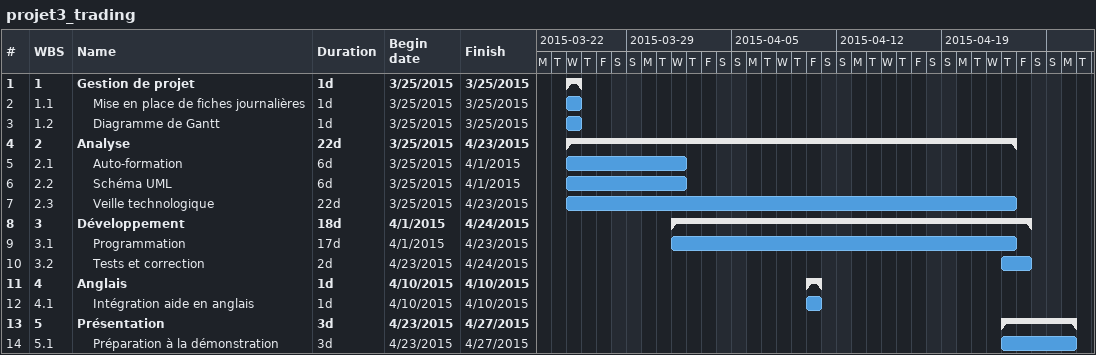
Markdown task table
projet3_trading

| ID | WBS | Task | Duration | Start | Finish |
|---|---|---|---|---|---|
| 1 | 1 | **Gestion de projet** | 1d | 2015-03-25 | 2015-03-25 |
| 2 | 1.1 | Mise en place de fiches journalières | 1d | 2015-03-25 | 2015-03-25 |
| 3 | 1.2 | Diagramme de Gantt | 1d | 2015-03-25 | 2015-03-25 |
| 4 | 2 | **Analyse** | 22d | 2015-03-25 | 2015-04-23 |
| 5 | 2.1 | Auto-formation | 6d | 2015-03-25 | 2015-04-01 |
| 6 | 2.2 | Schéma UML | 6d | 2015-03-25 | 2015-04-01 |
| 7 | 2.3 | Veille technologique | 22d | 2015-03-25 | 2015-04-23 |
| 8 | 3 | **Développement** | 18d | 2015-04-01 | 2015-04-24 |
| 9 | 3.1 | Programmation | 17d | 2015-04-01 | 2015-04-23 |
| 10 | 3.2 | Tests et correction | 2d | 2015-04-23 | 2015-04-24 |
| 11 | 4 | **Anglais** | 1d | 2015-04-10 | 2015-04-10 |
| 12 | 4.1 | Intégration aide en anglais | 1d | 2015-04-10 | 2015-04-10 |
| 13 | 5 | **Présentation** | 3d | 2015-04-23 | 2015-04-27 |
| 14 | 5.1 | Préparation à la démonstration | 3d | 2015-04-23 | 2015-04-27 |
